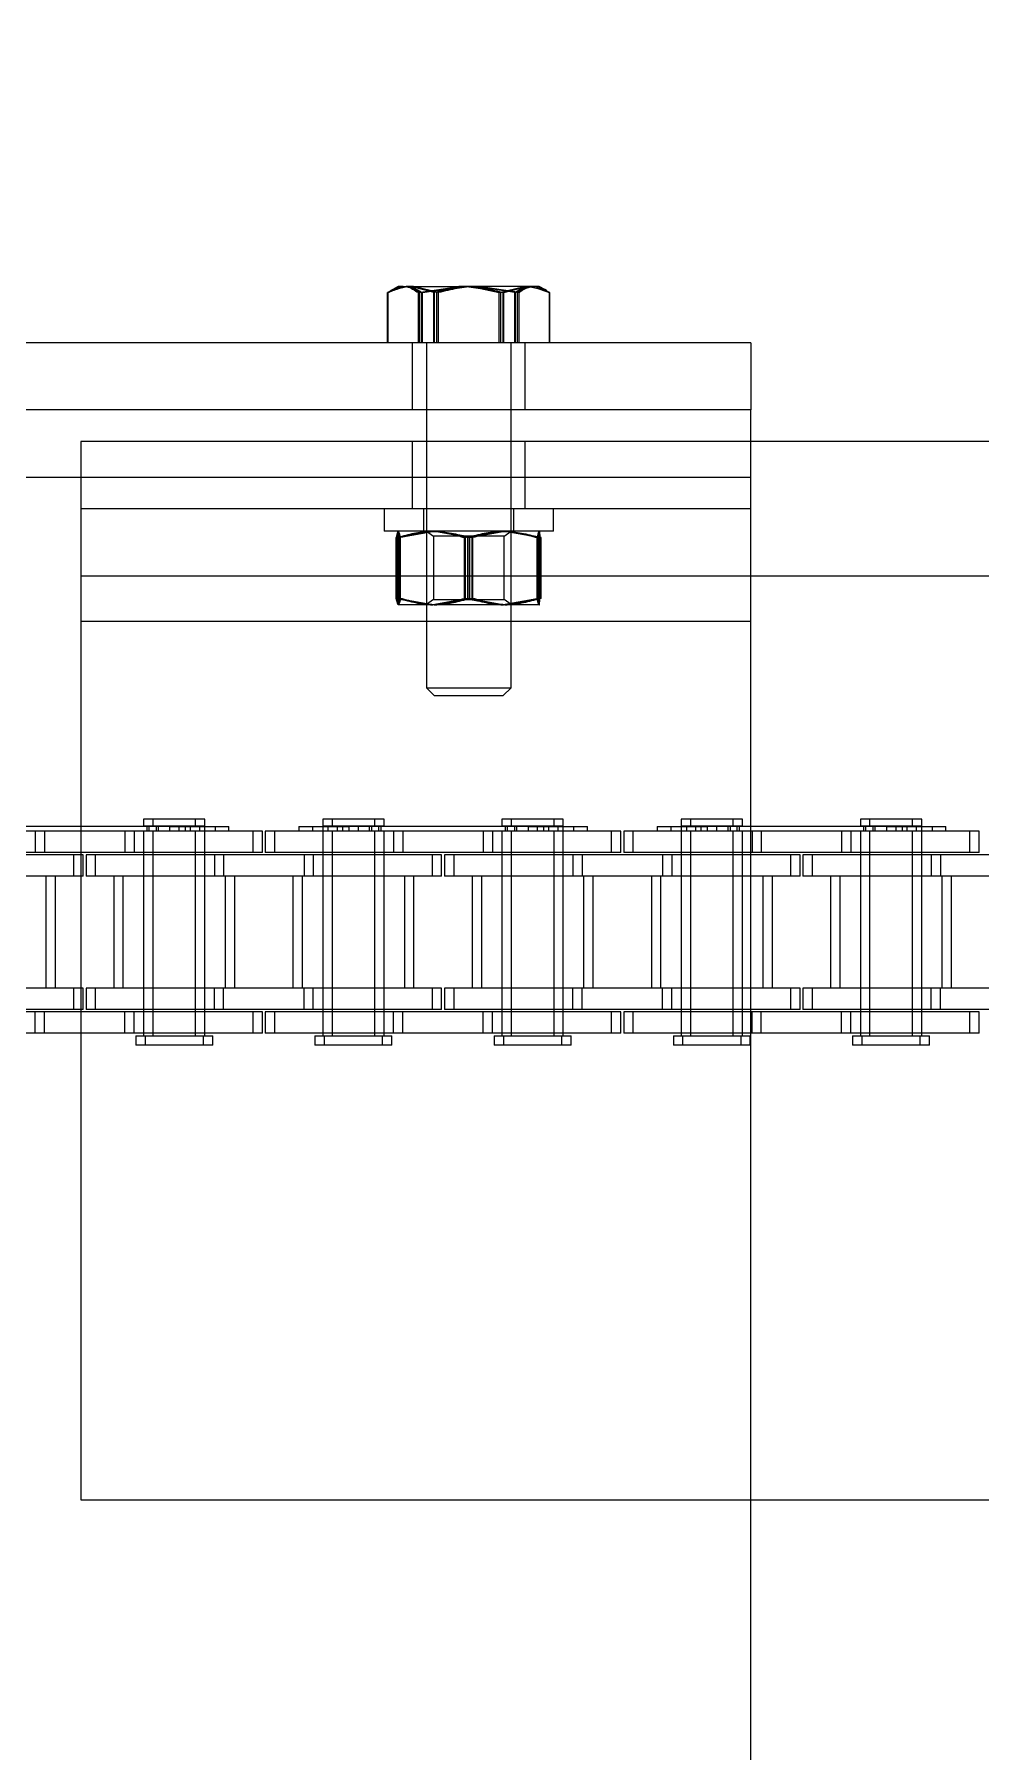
# Model space of a CAD drawing. Header units: metres. Extents: x 0 to 21025, y 0 to 14850.
# Drawn here: x 4875.4 to 4942.5, y 9243.3 to 9365 of the extents above; entities that cross this region are included whole.
import ezdxf

# ---------------------------------------------------------------- set-up
doc = ezdxf.new("R2010")
doc.units = ezdxf.units.M
doc.header["$LTSCALE"] = 25
doc.linetypes.add('HIDDEN2', pattern=[4.7625, 3.175, -1.5875])
for name, color, linetype in [('SL1', 8, 'Continuous'), ('SL4', 4, 'Continuous'), ('ST1', 7, 'HIDDEN2')]:
    doc.layers.add(name, color=color, linetype=linetype)

msp = doc.modelspace()

# ---------------------------------------------------------------- linework, layer by layer
at = {"layer": 'SL1'}
for radius, start, end in [(1916, 144.463607, 163.964491), (1908, 144.699411, 163.77037)]:
    msp.add_arc((6679.759, 8813.884), radius, start, end, dxfattribs=at)
at = {"layer": 'SL4'}
for p, q in [((4900.481, 9343.146), (4900.481, 9346.699)), ((4900.486, 9343.146), (4900.486, 9346.699)), ((4900.522, 9343.146), (4900.522, 9346.699)), ((4900.852, 9346.924), (4900.724, 9346.85)), ((4901.236, 9347.146), (4900.852, 9346.924)), ((4901.593, 9347.146), (4901.236, 9347.146)), ((4901.593, 9347.146), (4905.522, 9347.146)), ((4902.665, 9346.699), (4905.522, 9347.146)), ((4902.665, 9343.146), (4902.665, 9346.699)), ((4910.165, 9347.146), (4905.522, 9347.146)), ((4908.379, 9346.699), (4910.165, 9347.146)), ((4908.379, 9343.146), (4908.379, 9346.699)), ((4911.236, 9347.146), (4910.165, 9347.146)), ((4911.621, 9346.924), (4911.236, 9347.146)), ((4911.951, 9346.699), (4911.606, 9346.876)), ((4911.951, 9343.146), (4911.951, 9346.699)), ((4911.987, 9343.146), (4911.987, 9346.699)), ((4911.992, 9343.146), (4911.992, 9346.699)), ((4926.236, 9343.146), (4826.236, 9343.146)), ((4926.236, 9343.146), (4926.236, 9338.384)), ((4926.236, 9338.384), (4826.236, 9338.384)), ((4903.236, 9338.384), (4903.236, 9336.149)), ((4909.236, 9336.149), (4909.236, 9338.384)), ((4926.236, 9336.149), (4926.236, 9338.384)), ((5828.739, 9336.149), (4878.736, 9336.149)), ((4878.736, 9336.149), (4878.736, 9326.624)), ((4873.736, 9333.621), (4878.736, 9333.621)), ((4878.736, 9326.624), (4878.736, 9261.149)), ((4878.736, 9326.624), (5668.499, 9326.624)), ((4878.736, 9308.873), (4873.736, 9308.873)), ((4875.51, 9308.541), (4873.736, 9308.541)), ((4875.51, 9308.541), (4875.51, 9307.021)), ((4878.736, 9308.541), (4875.51, 9308.541)), ((4875.51, 9307.021), (4873.736, 9307.021)), ((4878.255, 9306.869), (4873.736, 9306.869)), ((4878.736, 9307.021), (4875.51, 9307.021)), ((4878.255, 9305.349), (4878.255, 9306.869)), ((4878.736, 9306.869), (4878.255, 9306.869)), ((4878.255, 9305.349), (4873.736, 9305.349)), ((4876.295, 9297.419), (4876.295, 9305.349)), ((4876.95, 9297.419), (4876.95, 9305.349)), ((4878.736, 9305.349), (4878.255, 9305.349)), ((4878.255, 9297.419), (4873.736, 9297.419)), ((4878.255, 9295.899), (4878.255, 9297.419)), ((4878.736, 9297.419), (4878.255, 9297.419)), ((4878.255, 9295.899), (4873.736, 9295.899)), ((4875.51, 9295.747), (4873.736, 9295.747)), ((4875.51, 9294.227), (4875.51, 9295.747)), ((4878.736, 9295.747), (4875.51, 9295.747)), ((4878.736, 9295.899), (4878.255, 9295.899)), ((4875.51, 9294.227), (4873.736, 9294.227)), ((4878.736, 9294.227), (4875.51, 9294.227)), ((4878.736, 9261.149), (5544.314, 9261.149)), ((4926.236, 9121.619), (4926.236, 9261.149))]:
    msp.add_line(p, q, dxfattribs=at)
for points, knots in [([(4900.522, 9346.699), (4900.596, 9346.755), (4900.945, 9347.018), (4901.307, 9347.09), (4901.593, 9347.146)], [0, 0, 0, 0, 0.2110008, 1, 1, 1, 1]), ([(4901.593, 9347.146), (4901.678, 9347.141), (4902.04, 9347.12), (4902.393, 9346.882), (4902.665, 9346.699)], [0, 0, 0, 0, 0.2318493, 1, 1, 1, 1]), ([(4905.522, 9347.146), (4905.59, 9347.146), (4906.555, 9347.139), (4907.5, 9346.911), (4908.379, 9346.699)], [0, 0, 0, 0, 0.0702006, 1, 1, 1, 1]), ([(4910.165, 9347.146), (4910.207, 9347.146), (4910.81, 9347.139), (4911.401, 9346.911), (4911.951, 9346.699)], [0, 0, 0, 0, 0.0702006, 1, 1, 1, 1])]:
    msp.add_open_spline(points, degree=3, knots=knots, dxfattribs=at)
at = {"layer": 'ST1'}
for p, q in [((4900.504, 9343.146), (4900.504, 9346.699)), ((4900.724, 9346.85), (4900.698, 9346.835)), ((4900.814, 9346.882), (4901.638, 9347.146)), ((4903.754, 9346.699), (4902.117, 9347.146)), ((4903.805, 9346.699), (4902.145, 9347.146)), ((4903.968, 9346.699), (4902.236, 9347.146)), ((4904.093, 9346.699), (4902.308, 9347.146)), ((4902.772, 9346.699), (4905.638, 9347.146)), ((4902.772, 9343.146), (4902.772, 9346.699)), ((4902.917, 9346.699), (4905.793, 9347.146)), ((4902.917, 9343.146), (4902.917, 9346.699)), ((4902.963, 9346.699), (4905.841, 9347.146)), ((4902.963, 9343.146), (4902.963, 9346.699)), ((4903.754, 9343.146), (4903.754, 9346.699)), ((4903.805, 9343.146), (4903.805, 9346.699)), ((4903.968, 9343.146), (4903.968, 9346.699)), ((4904.093, 9343.146), (4904.093, 9346.699)), ((4909.509, 9346.699), (4906.632, 9347.146)), ((4909.556, 9346.699), (4906.68, 9347.146)), ((4909.7, 9346.699), (4906.834, 9347.146)), ((4909.808, 9346.699), (4906.951, 9347.146)), ((4908.504, 9346.699), (4910.236, 9347.146)), ((4908.504, 9343.146), (4908.504, 9346.699)), ((4908.668, 9346.699), (4910.327, 9347.146)), ((4908.668, 9343.146), (4908.668, 9346.699)), ((4908.719, 9346.699), (4910.355, 9347.146)), ((4908.719, 9343.146), (4908.719, 9346.699)), ((4909.509, 9343.146), (4909.509, 9346.699)), ((4909.556, 9343.146), (4909.556, 9346.699)), ((4909.7, 9343.146), (4909.7, 9346.699)), ((4909.808, 9343.146), (4909.808, 9346.699)), ((4911.749, 9346.85), (4911.621, 9346.924)), ((4911.987, 9346.699), (4911.73, 9346.816)), ((4911.774, 9346.835), (4911.749, 9346.85)), ((4911.992, 9346.699), (4911.755, 9346.804)), ((4911.968, 9343.146), (4911.968, 9346.699)), ((4902.236, 9343.146), (4902.236, 9338.384)), ((4903.236, 9343.146), (4903.236, 9338.384)), ((4909.236, 9338.384), (4909.236, 9343.146)), ((4910.236, 9338.384), (4910.236, 9343.146)), ((4902.236, 9336.149), (4902.236, 9331.386)), ((4903.236, 9336.149), (4903.236, 9318.701)), ((4909.236, 9318.701), (4909.236, 9336.149)), ((4910.236, 9331.386), (4910.236, 9336.149)), ((4926.236, 9333.621), (4926.236, 9336.149)), ((4826.236, 9333.621), (4926.236, 9333.621)), ((4878.736, 9333.621), (4926.236, 9333.621)), ((4926.236, 9261.149), (4926.236, 9333.621)), ((5878.736, 9331.386), (4878.736, 9331.386)), ((4900.236, 9331.386), (4900.236, 9329.786)), ((4903.036, 9331.386), (4903.036, 9329.786)), ((4909.436, 9329.786), (4909.436, 9331.386)), ((4912.236, 9329.786), (4912.236, 9331.386)), ((4912.236, 9329.786), (4900.236, 9329.786)), ((4901.095, 9329.339), (4903.517, 9329.786)), ((4901.095, 9325.033), (4901.095, 9329.339)), ((4901.121, 9325.033), (4901.121, 9329.339)), ((4901.2, 9325.033), (4901.2, 9329.339)), ((4901.206, 9325.033), (4901.206, 9329.339)), ((4901.236, 9329.786), (4901.236, 9329.786)), ((4901.267, 9325.033), (4901.267, 9329.339)), ((4901.274, 9329.339), (4903.792, 9329.786)), ((4901.274, 9325.033), (4901.274, 9329.339)), ((4901.361, 9325.033), (4901.361, 9329.339)), ((4901.391, 9325.033), (4901.391, 9329.339)), ((4903.236, 9329.786), (4903.736, 9329.436)), ((4906.162, 9329.339), (4903.681, 9329.786)), ((4908.736, 9329.436), (4903.736, 9329.436)), ((4903.736, 9329.436), (4903.736, 9324.962)), ((4906.298, 9329.339), (4903.782, 9329.786)), ((4906.533, 9329.339), (4903.962, 9329.786)), ((4905.94, 9329.339), (4908.511, 9329.786)), ((4905.94, 9325.033), (4905.94, 9329.339)), ((4905.996, 9325.033), (4905.996, 9329.339)), ((4906.162, 9325.033), (4906.162, 9329.339)), ((4906.175, 9325.033), (4906.175, 9329.339)), ((4906.298, 9325.033), (4906.298, 9329.339)), ((4906.31, 9329.339), (4908.792, 9329.786)), ((4906.31, 9325.033), (4906.31, 9329.339)), ((4906.477, 9325.033), (4906.477, 9329.339)), ((4906.533, 9325.033), (4906.533, 9329.339)), ((4911.199, 9329.339), (4908.681, 9329.786)), ((4908.736, 9329.436), (4909.236, 9329.786)), ((4908.736, 9324.962), (4908.736, 9329.436)), ((4911.267, 9329.339), (4908.782, 9329.786)), ((4911.378, 9329.339), (4908.955, 9329.786)), ((4911.082, 9325.033), (4911.082, 9329.339)), ((4911.112, 9325.033), (4911.112, 9329.339)), ((4911.199, 9325.033), (4911.199, 9329.339)), ((4911.205, 9325.033), (4911.205, 9329.339)), ((4911.237, 9329.786), (4911.236, 9329.786)), ((4911.241, 9329.784), (4911.237, 9329.786)), ((4911.243, 9329.782), (4911.241, 9329.784)), ((4911.267, 9325.033), (4911.267, 9329.339)), ((4911.273, 9325.033), (4911.273, 9329.339)), ((4911.352, 9325.033), (4911.352, 9329.339)), ((4911.378, 9325.033), (4911.378, 9329.339)), ((4878.736, 9326.624), (5668.499, 9326.624)), ((4901.203, 9324.621), (4901.095, 9325.033)), ((4901.095, 9325.033), (4903.517, 9324.586)), ((4901.208, 9324.621), (4901.121, 9325.033)), ((4901.23, 9324.59), (4901.232, 9324.589)), ((4901.232, 9324.589), (4901.236, 9324.586)), ((4901.236, 9324.586), (4901.236, 9324.586)), ((4903.681, 9324.586), (4901.237, 9324.586)), ((4901.274, 9325.033), (4903.792, 9324.586)), ((4903.736, 9324.962), (4903.236, 9324.611)), ((4903.236, 9324.611), (4909.236, 9324.611)), ((4903.236, 9324.611), (4903.236, 9324.586)), ((4906.162, 9325.033), (4903.681, 9324.586)), ((4908.681, 9324.586), (4903.681, 9324.586)), ((4903.737, 9324.962), (4908.736, 9324.962)), ((4906.298, 9325.033), (4903.782, 9324.586)), ((4906.533, 9325.033), (4903.962, 9324.586)), ((4905.94, 9325.033), (4908.511, 9324.586)), ((4906.31, 9325.033), (4908.792, 9324.586)), ((4911.199, 9325.033), (4908.681, 9324.586)), ((4911.236, 9324.586), (4908.681, 9324.586)), ((4909.236, 9324.611), (4908.736, 9324.962)), ((4911.267, 9325.033), (4908.782, 9324.586)), ((4911.378, 9325.033), (4908.955, 9324.586)), ((4909.236, 9324.611), (4909.236, 9324.611)), ((4909.236, 9324.586), (4909.236, 9324.611)), ((4911.236, 9324.586), (4911.237, 9324.586)), ((4911.237, 9324.586), (4911.241, 9324.589)), ((4911.241, 9324.589), (4911.243, 9324.59)), ((5878.736, 9323.386), (4878.736, 9323.386)), ((4903.236, 9318.701), (4903.451, 9318.701)), ((4903.236, 9318.701), (4903.791, 9318.146)), ((4903.451, 9318.701), (4909.236, 9318.701)), ((4903.791, 9318.146), (4908.682, 9318.146)), ((4908.682, 9318.146), (4909.236, 9318.701)), ((4875.51, 9308.541), (4875.51, 9307.021)), ((4876.165, 9308.541), (4876.165, 9307.021)), ((4885.035, 9308.873), (4878.736, 9308.873)), ((4881.86, 9308.541), (4878.736, 9308.541)), ((4881.86, 9308.541), (4881.86, 9307.021)), ((4890.955, 9308.541), (4881.86, 9308.541)), ((4882.515, 9308.541), (4882.515, 9307.021)), ((4886.88, 9309.384), (4883.19, 9309.384)), ((4883.19, 9309.384), (4883.19, 9308.91)), ((4883.19, 9308.91), (4886.88, 9308.91)), ((4883.19, 9308.541), (4883.19, 9307.021)), ((4883.19, 9308.541), (4883.19, 9294.042)), ((4883.416, 9308.873), (4883.416, 9308.541)), ((4883.559, 9308.91), (4883.559, 9308.541)), ((4883.845, 9309.384), (4883.845, 9308.91)), ((4883.845, 9308.541), (4883.845, 9307.021)), ((4883.845, 9308.541), (4883.845, 9294.042)), ((4884.071, 9308.873), (4884.071, 9308.541)), ((4884.214, 9308.91), (4884.214, 9308.541)), ((4885.035, 9308.873), (4885.035, 9308.541)), ((4885.035, 9308.873), (4888.265, 9308.873)), ((4885.69, 9308.873), (4885.69, 9308.541)), ((4886.142, 9308.873), (4886.142, 9308.541)), ((4886.511, 9308.541), (4886.511, 9308.91)), ((4887.535, 9309.384), (4886.88, 9309.384)), ((4886.88, 9308.91), (4886.88, 9309.384)), ((4886.88, 9308.91), (4887.535, 9308.91)), ((4886.88, 9307.021), (4886.88, 9308.541)), ((4886.88, 9294.042), (4886.88, 9308.541)), ((4887.166, 9308.541), (4887.166, 9308.91)), ((4887.535, 9308.91), (4887.535, 9309.384)), ((4887.535, 9307.021), (4887.535, 9308.873)), ((4887.535, 9294.042), (4887.535, 9308.541)), ((4888.265, 9308.873), (4888.265, 9308.541)), ((4888.265, 9308.873), (4889.242, 9308.873)), ((4889.242, 9308.541), (4889.242, 9308.873)), ((4891.61, 9308.541), (4890.955, 9308.541)), ((4890.955, 9307.021), (4890.955, 9308.541)), ((4891.61, 9307.021), (4891.61, 9308.541)), ((4900.91, 9308.541), (4891.815, 9308.541)), ((4891.815, 9308.541), (4891.815, 9307.021)), ((4892.47, 9308.541), (4892.47, 9307.021)), ((4894.183, 9308.873), (4897.735, 9308.873)), ((4894.183, 9308.873), (4894.183, 9308.541)), ((4895.159, 9308.873), (4895.159, 9308.541)), ((4899.58, 9309.384), (4895.89, 9309.384)), ((4895.89, 9309.384), (4895.89, 9308.91)), ((4895.89, 9308.91), (4899.58, 9308.91)), ((4895.89, 9308.873), (4895.89, 9307.021)), ((4895.89, 9308.541), (4895.89, 9294.042)), ((4896.259, 9308.91), (4896.259, 9308.541)), ((4896.545, 9309.384), (4896.545, 9308.91)), ((4896.545, 9308.541), (4896.545, 9307.021)), ((4896.545, 9308.541), (4896.545, 9294.042)), ((4896.914, 9308.91), (4896.914, 9308.541)), ((4897.283, 9308.873), (4897.283, 9308.541)), ((4897.735, 9308.873), (4897.735, 9308.541)), ((4910.435, 9308.873), (4897.735, 9308.873)), ((4898.39, 9308.873), (4898.39, 9308.541)), ((4899.211, 9308.541), (4899.211, 9308.91)), ((4899.354, 9308.873), (4899.354, 9308.541)), ((4900.235, 9309.384), (4899.58, 9309.384)), ((4899.58, 9308.91), (4899.58, 9309.384)), ((4899.58, 9308.91), (4900.235, 9308.91)), ((4899.58, 9307.021), (4899.58, 9308.541)), ((4899.58, 9294.042), (4899.58, 9308.541)), ((4899.866, 9308.541), (4899.866, 9308.91)), ((4900.009, 9308.873), (4900.009, 9308.541)), ((4900.235, 9308.91), (4900.235, 9309.384)), ((4900.235, 9307.021), (4900.235, 9308.541)), ((4900.235, 9294.042), (4900.235, 9308.541)), ((4900.91, 9308.541), (4900.91, 9307.021)), ((4907.26, 9308.541), (4900.91, 9308.541)), ((4901.565, 9308.541), (4901.565, 9307.021)), ((4907.26, 9308.541), (4907.26, 9307.021)), ((4916.355, 9308.541), (4907.26, 9308.541)), ((4907.915, 9308.541), (4907.915, 9307.021)), ((4912.28, 9309.384), (4908.59, 9309.384)), ((4908.59, 9309.384), (4908.59, 9308.91)), ((4908.59, 9308.91), (4912.28, 9308.91)), ((4908.59, 9308.541), (4908.59, 9307.021)), ((4908.59, 9308.541), (4908.59, 9294.042)), ((4908.816, 9308.873), (4908.816, 9308.541)), ((4908.959, 9308.91), (4908.959, 9308.541)), ((4909.245, 9309.384), (4909.245, 9308.91)), ((4909.245, 9308.541), (4909.245, 9307.021)), ((4909.245, 9308.541), (4909.245, 9294.042)), ((4909.471, 9308.873), (4909.471, 9308.541)), ((4909.614, 9308.91), (4909.614, 9308.541)), ((4910.435, 9308.873), (4910.435, 9308.541)), ((4910.435, 9308.873), (4913.665, 9308.873)), ((4911.09, 9308.873), (4911.09, 9308.541)), ((4911.542, 9308.873), (4911.542, 9308.541)), ((4911.911, 9308.541), (4911.911, 9308.91)), ((4912.935, 9309.384), (4912.28, 9309.384)), ((4912.28, 9308.91), (4912.28, 9309.384)), ((4912.28, 9308.91), (4912.935, 9308.91)), ((4912.28, 9307.021), (4912.28, 9308.541)), ((4912.28, 9294.042), (4912.28, 9308.541)), ((4912.566, 9308.541), (4912.566, 9308.91)), ((4912.935, 9308.91), (4912.935, 9309.384)), ((4912.935, 9307.021), (4912.935, 9308.873)), ((4912.935, 9294.042), (4912.935, 9308.541)), ((4913.665, 9308.873), (4913.665, 9308.541)), ((4913.665, 9308.873), (4914.642, 9308.873)), ((4914.642, 9308.541), (4914.642, 9308.873)), ((4917.01, 9308.541), (4916.355, 9308.541)), ((4916.355, 9307.021), (4916.355, 9308.541)), ((4917.01, 9307.021), (4917.01, 9308.541)), ((4926.31, 9308.541), (4917.215, 9308.541)), ((4917.215, 9308.541), (4917.215, 9307.021)), ((4917.87, 9308.541), (4917.87, 9307.021)), ((4919.583, 9308.873), (4923.135, 9308.873)), ((4919.583, 9308.873), (4919.583, 9308.541)), ((4920.559, 9308.873), (4920.559, 9308.541)), ((4924.98, 9309.384), (4921.29, 9309.384)), ((4921.29, 9309.384), (4921.29, 9308.91)), ((4921.29, 9308.91), (4924.98, 9308.91)), ((4921.29, 9308.873), (4921.29, 9307.021)), ((4921.29, 9308.541), (4921.29, 9294.042)), ((4921.659, 9308.91), (4921.659, 9308.541)), ((4921.945, 9309.384), (4921.945, 9308.91)), ((4921.945, 9308.541), (4921.945, 9307.021)), ((4921.945, 9308.541), (4921.945, 9294.042)), ((4922.314, 9308.91), (4922.314, 9308.541)), ((4922.683, 9308.873), (4922.683, 9308.541)), ((4923.135, 9308.873), (4923.135, 9308.541)), ((4935.835, 9308.873), (4923.135, 9308.873)), ((4923.79, 9308.873), (4923.79, 9308.541)), ((4924.611, 9308.541), (4924.611, 9308.91)), ((4924.754, 9308.873), (4924.754, 9308.541)), ((4925.635, 9309.384), (4924.98, 9309.384)), ((4924.98, 9308.91), (4924.98, 9309.384)), ((4924.98, 9308.91), (4925.635, 9308.91)), ((4924.98, 9307.021), (4924.98, 9308.541)), ((4924.98, 9294.042), (4924.98, 9308.541)), ((4925.266, 9308.541), (4925.266, 9308.91)), ((4925.409, 9308.873), (4925.409, 9308.541)), ((4925.635, 9308.91), (4925.635, 9309.384)), ((4925.635, 9307.021), (4925.635, 9308.541)), ((4925.635, 9294.042), (4925.635, 9308.541)), ((4926.31, 9308.541), (4926.31, 9307.021)), ((4932.66, 9308.541), (4926.31, 9308.541)), ((4926.965, 9308.541), (4926.965, 9307.021)), ((4932.66, 9308.541), (4932.66, 9307.021)), ((4941.755, 9308.541), (4932.66, 9308.541)), ((4933.315, 9308.541), (4933.315, 9307.021)), ((4937.68, 9309.384), (4933.99, 9309.384)), ((4933.99, 9309.384), (4933.99, 9308.91)), ((4933.99, 9308.91), (4937.68, 9308.91)), ((4933.99, 9308.541), (4933.99, 9307.021)), ((4933.99, 9308.541), (4933.99, 9294.042)), ((4934.216, 9308.873), (4934.216, 9308.541)), ((4934.359, 9308.91), (4934.359, 9308.541)), ((4934.645, 9309.384), (4934.645, 9308.91)), ((4934.645, 9308.541), (4934.645, 9307.021)), ((4934.645, 9308.541), (4934.645, 9294.042)), ((4934.871, 9308.873), (4934.871, 9308.541)), ((4935.014, 9308.91), (4935.014, 9308.541)), ((4935.835, 9308.873), (4935.835, 9308.541)), ((4935.835, 9308.873), (4939.065, 9308.873)), ((4936.49, 9308.873), (4936.49, 9308.541)), ((4936.942, 9308.873), (4936.942, 9308.541)), ((4937.311, 9308.541), (4937.311, 9308.91)), ((4938.335, 9309.384), (4937.68, 9309.384)), ((4937.68, 9308.91), (4937.68, 9309.384)), ((4937.68, 9308.91), (4938.335, 9308.91)), ((4937.68, 9307.021), (4937.68, 9308.541)), ((4937.68, 9294.042), (4937.68, 9308.541)), ((4937.966, 9308.541), (4937.966, 9308.91)), ((4938.335, 9308.91), (4938.335, 9309.384)), ((4938.335, 9307.021), (4938.335, 9308.873)), ((4938.335, 9294.042), (4938.335, 9308.541)), ((4939.065, 9308.873), (4939.065, 9308.541)), ((4939.065, 9308.873), (4940.042, 9308.873)), ((4940.042, 9308.541), (4940.042, 9308.873)), ((4942.41, 9308.541), (4941.755, 9308.541)), ((4941.755, 9307.021), (4941.755, 9308.541)), ((4942.41, 9307.021), (4942.41, 9308.541)), ((4881.86, 9307.021), (4878.736, 9307.021)), ((4878.91, 9306.869), (4878.736, 9306.869)), ((4878.91, 9305.349), (4878.91, 9306.869)), ((4888.21, 9306.869), (4879.115, 9306.869)), ((4879.115, 9306.869), (4879.115, 9305.349)), ((4879.77, 9306.869), (4879.77, 9305.349)), ((4890.955, 9307.021), (4881.86, 9307.021)), ((4883.19, 9306.869), (4883.19, 9305.349)), ((4883.845, 9306.869), (4883.845, 9305.349)), ((4886.88, 9305.349), (4886.88, 9306.869)), ((4887.535, 9305.349), (4887.535, 9306.869)), ((4888.21, 9306.869), (4888.21, 9305.349)), ((4894.56, 9306.869), (4888.21, 9306.869)), ((4888.865, 9306.869), (4888.865, 9305.349)), ((4891.61, 9307.021), (4890.955, 9307.021)), ((4900.91, 9307.021), (4891.815, 9307.021)), ((4894.56, 9306.869), (4894.56, 9305.349)), ((4903.655, 9306.869), (4894.56, 9306.869)), ((4895.215, 9306.869), (4895.215, 9305.349)), ((4895.89, 9306.869), (4895.89, 9305.349)), ((4896.545, 9306.869), (4896.545, 9305.349)), ((4899.58, 9305.349), (4899.58, 9306.869)), ((4900.235, 9305.349), (4900.235, 9306.869)), ((4907.26, 9307.021), (4900.91, 9307.021)), ((4904.31, 9306.869), (4903.655, 9306.869)), ((4903.655, 9305.349), (4903.655, 9306.869)), ((4904.31, 9305.349), (4904.31, 9306.869)), ((4913.61, 9306.869), (4904.515, 9306.869)), ((4904.515, 9306.869), (4904.515, 9305.349)), ((4905.17, 9306.869), (4905.17, 9305.349)), ((4916.355, 9307.021), (4907.26, 9307.021)), ((4908.59, 9306.869), (4908.59, 9305.349)), ((4909.245, 9306.869), (4909.245, 9305.349)), ((4912.28, 9305.349), (4912.28, 9306.869)), ((4912.935, 9305.349), (4912.935, 9306.869)), ((4913.61, 9306.869), (4913.61, 9305.349)), ((4919.96, 9306.869), (4913.61, 9306.869)), ((4914.265, 9306.869), (4914.265, 9305.349)), ((4917.01, 9307.021), (4916.355, 9307.021)), ((4926.31, 9307.021), (4917.215, 9307.021)), ((4919.96, 9306.869), (4919.96, 9305.349)), ((4929.055, 9306.869), (4919.96, 9306.869)), ((4920.615, 9306.869), (4920.615, 9305.349)), ((4921.29, 9306.869), (4921.29, 9305.349)), ((4921.945, 9306.869), (4921.945, 9305.349)), ((4924.98, 9305.349), (4924.98, 9306.869)), ((4925.635, 9305.349), (4925.635, 9306.869)), ((4932.66, 9307.021), (4926.31, 9307.021)), ((4929.71, 9306.869), (4929.055, 9306.869)), ((4929.055, 9305.349), (4929.055, 9306.869)), ((4929.71, 9305.349), (4929.71, 9306.869)), ((4939.01, 9306.869), (4929.915, 9306.869)), ((4929.915, 9306.869), (4929.915, 9305.349)), ((4930.57, 9306.869), (4930.57, 9305.349)), ((4941.755, 9307.021), (4932.66, 9307.021)), ((4933.99, 9306.869), (4933.99, 9305.349)), ((4934.645, 9306.869), (4934.645, 9305.349)), ((4937.68, 9305.349), (4937.68, 9306.869)), ((4938.335, 9305.349), (4938.335, 9306.869)), ((4939.01, 9306.869), (4939.01, 9305.349)), ((4945.36, 9306.869), (4939.01, 9306.869)), ((4939.665, 9306.869), (4939.665, 9305.349)), ((4942.41, 9307.021), (4941.755, 9307.021)), ((4878.91, 9305.349), (4878.736, 9305.349)), ((4888.21, 9305.349), (4879.115, 9305.349)), ((4881.075, 9305.349), (4881.075, 9297.419)), ((4881.73, 9305.349), (4881.73, 9297.419)), ((4883.19, 9305.349), (4883.19, 9297.419)), ((4883.845, 9305.349), (4883.845, 9297.419)), ((4886.88, 9297.419), (4886.88, 9305.349)), ((4887.535, 9297.419), (4887.535, 9305.349)), ((4894.56, 9305.349), (4888.21, 9305.349)), ((4888.995, 9297.419), (4888.995, 9305.349)), ((4889.65, 9297.419), (4889.65, 9305.349)), ((4893.775, 9305.349), (4893.775, 9297.419)), ((4894.43, 9305.349), (4894.43, 9297.419)), ((4903.655, 9305.349), (4894.56, 9305.349)), ((4895.89, 9305.349), (4895.89, 9297.419)), ((4896.545, 9305.349), (4896.545, 9297.419)), ((4899.58, 9297.419), (4899.58, 9305.349)), ((4900.235, 9297.419), (4900.235, 9305.349)), ((4901.695, 9297.419), (4901.695, 9305.349)), ((4902.35, 9297.419), (4902.35, 9305.349)), ((4904.31, 9305.349), (4903.655, 9305.349)), ((4913.61, 9305.349), (4904.515, 9305.349)), ((4906.475, 9305.349), (4906.475, 9297.419)), ((4907.13, 9305.349), (4907.13, 9297.419)), ((4908.59, 9305.349), (4908.59, 9297.419)), ((4909.245, 9305.349), (4909.245, 9297.419)), ((4912.28, 9297.419), (4912.28, 9305.349)), ((4912.935, 9297.419), (4912.935, 9305.349)), ((4919.96, 9305.349), (4913.61, 9305.349)), ((4914.395, 9297.419), (4914.395, 9305.349)), ((4915.05, 9297.419), (4915.05, 9305.349)), ((4919.175, 9305.349), (4919.175, 9297.419)), ((4919.83, 9305.349), (4919.83, 9297.419)), ((4929.055, 9305.349), (4919.96, 9305.349)), ((4921.29, 9305.349), (4921.29, 9297.419)), ((4921.945, 9305.349), (4921.945, 9297.419)), ((4924.98, 9297.419), (4924.98, 9305.349)), ((4925.635, 9297.419), (4925.635, 9305.349)), ((4927.095, 9297.419), (4927.095, 9305.349)), ((4927.75, 9297.419), (4927.75, 9305.349)), ((4929.71, 9305.349), (4929.055, 9305.349)), ((4939.01, 9305.349), (4929.915, 9305.349)), ((4931.875, 9305.349), (4931.875, 9297.419)), ((4932.53, 9305.349), (4932.53, 9297.419)), ((4933.99, 9305.349), (4933.99, 9297.419)), ((4934.645, 9305.349), (4934.645, 9297.419)), ((4937.68, 9297.419), (4937.68, 9305.349)), ((4938.335, 9297.419), (4938.335, 9305.349)), ((4945.36, 9305.349), (4939.01, 9305.349)), ((4939.795, 9297.419), (4939.795, 9305.349)), ((4940.45, 9297.419), (4940.45, 9305.349)), ((4878.91, 9297.419), (4878.736, 9297.419)), ((4878.91, 9295.899), (4878.91, 9297.419)), ((4888.21, 9297.419), (4879.115, 9297.419)), ((4879.115, 9297.419), (4879.115, 9295.899)), ((4879.77, 9297.419), (4879.77, 9295.899)), ((4883.19, 9297.419), (4883.19, 9295.899)), ((4883.845, 9297.419), (4883.845, 9295.899)), ((4886.88, 9295.899), (4886.88, 9297.419)), ((4887.535, 9295.899), (4887.535, 9297.419)), ((4888.21, 9295.899), (4888.21, 9297.419)), ((4894.56, 9297.419), (4888.21, 9297.419)), ((4888.865, 9295.899), (4888.865, 9297.419)), ((4894.56, 9295.899), (4894.56, 9297.419)), ((4903.655, 9297.419), (4894.56, 9297.419)), ((4895.215, 9295.899), (4895.215, 9297.419)), ((4895.89, 9297.419), (4895.89, 9295.899)), ((4896.545, 9297.419), (4896.545, 9295.899)), ((4899.58, 9295.899), (4899.58, 9297.419)), ((4900.235, 9295.899), (4900.235, 9297.419)), ((4904.31, 9297.419), (4903.655, 9297.419)), ((4903.655, 9295.899), (4903.655, 9297.419)), ((4904.31, 9295.899), (4904.31, 9297.419)), ((4913.61, 9297.419), (4904.515, 9297.419)), ((4904.515, 9297.419), (4904.515, 9295.899)), ((4905.17, 9297.419), (4905.17, 9295.899)), ((4908.59, 9297.419), (4908.59, 9295.899)), ((4909.245, 9297.419), (4909.245, 9295.899)), ((4912.28, 9295.899), (4912.28, 9297.419)), ((4912.935, 9295.899), (4912.935, 9297.419)), ((4913.61, 9295.899), (4913.61, 9297.419)), ((4919.96, 9297.419), (4913.61, 9297.419)), ((4914.265, 9295.899), (4914.265, 9297.419)), ((4919.96, 9295.899), (4919.96, 9297.419)), ((4929.055, 9297.419), (4919.96, 9297.419)), ((4920.615, 9295.899), (4920.615, 9297.419)), ((4921.29, 9297.419), (4921.29, 9295.899)), ((4921.945, 9297.419), (4921.945, 9295.899)), ((4924.98, 9295.899), (4924.98, 9297.419)), ((4925.635, 9295.899), (4925.635, 9297.419)), ((4929.71, 9297.419), (4929.055, 9297.419)), ((4929.055, 9295.899), (4929.055, 9297.419)), ((4929.71, 9295.899), (4929.71, 9297.419)), ((4939.01, 9297.419), (4929.915, 9297.419)), ((4929.915, 9297.419), (4929.915, 9295.899)), ((4930.57, 9297.419), (4930.57, 9295.899)), ((4933.99, 9297.419), (4933.99, 9295.899)), ((4934.645, 9297.419), (4934.645, 9295.899)), ((4937.68, 9295.899), (4937.68, 9297.419)), ((4938.335, 9295.899), (4938.335, 9297.419)), ((4939.01, 9295.899), (4939.01, 9297.419)), ((4945.36, 9297.419), (4939.01, 9297.419)), ((4939.665, 9295.899), (4939.665, 9297.419)), ((4875.51, 9294.227), (4875.51, 9295.747)), ((4876.165, 9294.227), (4876.165, 9295.747)), ((4878.91, 9295.899), (4878.736, 9295.899)), ((4881.86, 9295.747), (4878.736, 9295.747)), ((4888.21, 9295.899), (4879.115, 9295.899)), ((4881.86, 9294.227), (4881.86, 9295.747)), ((4890.955, 9295.747), (4881.86, 9295.747)), ((4882.515, 9294.227), (4882.515, 9295.747)), ((4883.19, 9295.747), (4883.19, 9294.227)), ((4883.845, 9295.747), (4883.845, 9294.227)), ((4886.88, 9294.227), (4886.88, 9295.747)), ((4887.535, 9294.227), (4887.535, 9295.747)), ((4894.56, 9295.899), (4888.21, 9295.899)), ((4891.61, 9295.747), (4890.955, 9295.747)), ((4890.955, 9294.227), (4890.955, 9295.747)), ((4891.61, 9294.227), (4891.61, 9295.747)), ((4900.91, 9295.747), (4891.815, 9295.747)), ((4891.815, 9295.747), (4891.815, 9294.227)), ((4892.47, 9295.747), (4892.47, 9294.227)), ((4903.655, 9295.899), (4894.56, 9295.899)), ((4895.89, 9295.747), (4895.89, 9294.227)), ((4896.545, 9295.747), (4896.545, 9294.227)), ((4899.58, 9294.227), (4899.58, 9295.747)), ((4900.235, 9294.227), (4900.235, 9295.747)), ((4900.91, 9294.227), (4900.91, 9295.747)), ((4907.26, 9295.747), (4900.91, 9295.747)), ((4901.565, 9294.227), (4901.565, 9295.747)), ((4904.31, 9295.899), (4903.655, 9295.899)), ((4913.61, 9295.899), (4904.515, 9295.899)), ((4907.26, 9294.227), (4907.26, 9295.747)), ((4916.355, 9295.747), (4907.26, 9295.747)), ((4907.915, 9294.227), (4907.915, 9295.747)), ((4908.59, 9295.747), (4908.59, 9294.227)), ((4909.245, 9295.747), (4909.245, 9294.227)), ((4912.28, 9294.227), (4912.28, 9295.747)), ((4912.935, 9294.227), (4912.935, 9295.747)), ((4919.96, 9295.899), (4913.61, 9295.899)), ((4917.01, 9295.747), (4916.355, 9295.747)), ((4916.355, 9294.227), (4916.355, 9295.747)), ((4917.01, 9294.227), (4917.01, 9295.747)), ((4926.31, 9295.747), (4917.215, 9295.747)), ((4917.215, 9295.747), (4917.215, 9294.227)), ((4917.87, 9295.747), (4917.87, 9294.227)), ((4929.055, 9295.899), (4919.96, 9295.899)), ((4921.29, 9295.747), (4921.29, 9294.227)), ((4921.945, 9295.747), (4921.945, 9294.227)), ((4924.98, 9294.227), (4924.98, 9295.747)), ((4925.635, 9294.227), (4925.635, 9295.747)), ((4926.31, 9294.227), (4926.31, 9295.747)), ((4932.66, 9295.747), (4926.31, 9295.747)), ((4926.965, 9294.227), (4926.965, 9295.747)), ((4929.71, 9295.899), (4929.055, 9295.899)), ((4939.01, 9295.899), (4929.915, 9295.899)), ((4932.66, 9294.227), (4932.66, 9295.747)), ((4941.755, 9295.747), (4932.66, 9295.747)), ((4933.315, 9294.227), (4933.315, 9295.747)), ((4933.99, 9295.747), (4933.99, 9294.227)), ((4934.645, 9295.747), (4934.645, 9294.227)), ((4937.68, 9294.227), (4937.68, 9295.747)), ((4938.335, 9294.227), (4938.335, 9295.747)), ((4945.36, 9295.899), (4939.01, 9295.899)), ((4942.41, 9295.747), (4941.755, 9295.747)), ((4941.755, 9294.227), (4941.755, 9295.747)), ((4942.41, 9294.227), (4942.41, 9295.747)), ((4881.86, 9294.227), (4878.736, 9294.227)), ((4890.955, 9294.227), (4881.86, 9294.227)), ((4882.636, 9294.042), (4887.433, 9294.042)), ((4882.636, 9294.042), (4882.636, 9293.384)), ((4883.291, 9294.042), (4883.291, 9293.384)), ((4887.433, 9294.042), (4888.088, 9294.042)), ((4887.433, 9293.384), (4887.433, 9294.042)), ((4888.088, 9293.384), (4888.088, 9294.042)), ((4891.61, 9294.227), (4890.955, 9294.227)), ((4900.91, 9294.227), (4891.815, 9294.227)), ((4895.336, 9294.042), (4900.133, 9294.042)), ((4895.336, 9294.042), (4895.336, 9293.384)), ((4895.991, 9294.042), (4895.991, 9293.384)), ((4900.133, 9294.042), (4900.788, 9294.042)), ((4900.133, 9293.384), (4900.133, 9294.042)), ((4900.788, 9293.384), (4900.788, 9294.042)), ((4907.26, 9294.227), (4900.91, 9294.227)), ((4916.355, 9294.227), (4907.26, 9294.227)), ((4908.036, 9294.042), (4912.833, 9294.042)), ((4908.036, 9294.042), (4908.036, 9293.384)), ((4908.691, 9294.042), (4908.691, 9293.384)), ((4912.833, 9294.042), (4913.488, 9294.042)), ((4912.833, 9293.384), (4912.833, 9294.042)), ((4913.488, 9293.384), (4913.488, 9294.042)), ((4917.01, 9294.227), (4916.355, 9294.227)), ((4926.31, 9294.227), (4917.215, 9294.227)), ((4920.736, 9294.042), (4925.533, 9294.042)), ((4920.736, 9294.042), (4920.736, 9293.384)), ((4921.391, 9294.042), (4921.391, 9293.384)), ((4925.533, 9294.042), (4926.188, 9294.042)), ((4925.533, 9293.384), (4925.533, 9294.042)), ((4926.188, 9293.384), (4926.188, 9294.042)), ((4932.66, 9294.227), (4926.31, 9294.227)), ((4941.755, 9294.227), (4932.66, 9294.227)), ((4933.436, 9294.042), (4938.233, 9294.042)), ((4933.436, 9294.042), (4933.436, 9293.384)), ((4934.091, 9294.042), (4934.091, 9293.384)), ((4938.233, 9294.042), (4938.888, 9294.042)), ((4938.233, 9293.384), (4938.233, 9294.042)), ((4938.888, 9293.384), (4938.888, 9294.042)), ((4942.41, 9294.227), (4941.755, 9294.227)), ((4887.433, 9293.384), (4882.636, 9293.384)), ((4888.088, 9293.384), (4887.433, 9293.384)), ((4900.133, 9293.384), (4895.336, 9293.384)), ((4900.788, 9293.384), (4900.133, 9293.384)), ((4912.833, 9293.384), (4908.036, 9293.384)), ((4913.488, 9293.384), (4912.833, 9293.384)), ((4925.533, 9293.384), (4920.736, 9293.384)), ((4926.188, 9293.384), (4925.533, 9293.384)), ((4938.233, 9293.384), (4933.436, 9293.384)), ((4938.888, 9293.384), (4938.233, 9293.384))]:
    msp.add_line(p, q, dxfattribs=at)
for points, knots in [([(4900.481, 9346.699), (4900.566, 9346.755), (4900.97, 9347.018), (4901.391, 9347.09), (4901.722, 9347.146)], [0, 0, 0, 0, 0.2110008, 1, 1, 1, 1]), ([(4902.117, 9347.146), (4902.079, 9347.146), (4901.526, 9347.139), (4900.984, 9346.911), (4900.481, 9346.699)], [0, 0, 0, 0, 0.0702006, 1, 1, 1, 1]), ([(4900.486, 9346.699), (4900.569, 9346.755), (4900.965, 9347.018), (4901.377, 9347.09), (4901.701, 9347.146)], [0, 0, 0, 0, 0.2110008, 1, 1, 1, 1]), ([(4902.145, 9347.146), (4902.106, 9347.146), (4901.545, 9347.139), (4900.996, 9346.911), (4900.486, 9346.699)], [0, 0, 0, 0, 0.0702006, 1, 1, 1, 1]), ([(4902.236, 9347.146), (4902.195, 9347.146), (4901.61, 9347.139), (4901.037, 9346.911), (4900.504, 9346.699)], [0, 0, 0, 0, 0.0702006, 1, 1, 1, 1]), ([(4902.308, 9347.146), (4902.265, 9347.146), (4901.662, 9347.139), (4901.072, 9346.911), (4900.522, 9346.699)], [0, 0, 0, 0, 0.0702006, 1, 1, 1, 1]), ([(4901.638, 9347.146), (4901.727, 9347.141), (4902.111, 9347.12), (4902.485, 9346.882), (4902.772, 9346.699)], [0, 0, 0, 0, 0.2318493, 1, 1, 1, 1]), ([(4901.701, 9347.146), (4901.797, 9347.141), (4902.208, 9347.12), (4902.609, 9346.882), (4902.917, 9346.699)], [0, 0, 0, 0, 0.23184927, 1, 1, 1, 1]), ([(4901.722, 9347.146), (4901.819, 9347.141), (4902.239, 9347.12), (4902.649, 9346.882), (4902.963, 9346.699)], [0, 0, 0, 0, 0.2318493, 1, 1, 1, 1]), ([(4906.632, 9347.146), (4906.563, 9347.146), (4905.592, 9347.139), (4904.639, 9346.911), (4903.754, 9346.699)], [0, 0, 0, 0, 0.0702006, 1, 1, 1, 1]), ([(4906.68, 9347.146), (4906.612, 9347.146), (4905.641, 9347.139), (4904.69, 9346.911), (4903.805, 9346.699)], [0, 0, 0, 0, 0.0702006, 1, 1, 1, 1]), ([(4906.834, 9347.146), (4906.766, 9347.146), (4905.799, 9347.139), (4904.85, 9346.911), (4903.968, 9346.699)], [0, 0, 0, 0, 0.0702006, 1, 1, 1, 1]), ([(4906.951, 9347.146), (4906.883, 9347.146), (4905.918, 9347.139), (4904.973, 9346.911), (4904.093, 9346.699)], [0, 0, 0, 0, 0.0702006, 1, 1, 1, 1]), ([(4905.638, 9347.146), (4905.706, 9347.146), (4906.674, 9347.139), (4907.622, 9346.911), (4908.504, 9346.699)], [0, 0, 0, 0, 0.0702006, 1, 1, 1, 1]), ([(4905.793, 9347.146), (4905.861, 9347.146), (4906.832, 9347.139), (4907.783, 9346.911), (4908.668, 9346.699)], [0, 0, 0, 0, 0.0702006, 1, 1, 1, 1]), ([(4905.841, 9347.146), (4905.909, 9347.146), (4906.881, 9347.139), (4907.833, 9346.911), (4908.719, 9346.699)], [0, 0, 0, 0, 0.0702006, 1, 1, 1, 1]), ([(4910.751, 9347.146), (4910.419, 9347.09), (4909.999, 9347.018), (4909.595, 9346.755), (4909.509, 9346.699)], [0, 0, 0, 0, 0.7889992, 1, 1, 1, 1]), ([(4910.771, 9347.146), (4910.447, 9347.09), (4910.035, 9347.018), (4909.639, 9346.755), (4909.556, 9346.699)], [0, 0, 0, 0, 0.7889992, 1, 1, 1, 1]), ([(4910.834, 9347.146), (4910.532, 9347.09), (4910.148, 9347.018), (4909.778, 9346.755), (4909.7, 9346.699)], [0, 0, 0, 0, 0.7889992, 1, 1, 1, 1]), ([(4910.879, 9347.146), (4910.593, 9347.09), (4910.23, 9347.018), (4909.881, 9346.755), (4909.808, 9346.699)], [0, 0, 0, 0, 0.78899924, 1, 1, 1, 1]), ([(4910.236, 9347.146), (4910.277, 9347.146), (4910.862, 9347.139), (4911.435, 9346.911), (4911.968, 9346.699)], [0, 0, 0, 0, 0.0702006, 1, 1, 1, 1]), ([(4910.327, 9347.146), (4910.367, 9347.146), (4910.927, 9347.139), (4911.476, 9346.911), (4911.987, 9346.699)], [0, 0, 0, 0, 0.0702006, 1, 1, 1, 1]), ([(4910.355, 9347.146), (4910.394, 9347.146), (4910.947, 9347.139), (4911.488, 9346.911), (4911.992, 9346.699)], [0, 0, 0, 0, 0.0702006, 1, 1, 1, 1]), ([(4911.434, 9346.946), (4911.304, 9347.017), (4911.079, 9347.14), (4910.848, 9347.144), (4910.751, 9347.146)], [0, 0, 0, 0, 0.5778296, 1, 1, 1, 1]), ([(4911.411, 9346.96), (4911.294, 9347.025), (4911.083, 9347.141), (4910.867, 9347.145), (4910.771, 9347.146)], [0, 0, 0, 0, 0.55777073, 1, 1, 1, 1]), ([(4911.656, 9346.851), (4911.472, 9346.964), (4911.201, 9347.132), (4910.923, 9347.143), (4910.834, 9347.146)], [0, 0, 0, 0, 0.6796744, 1, 1, 1, 1]), ([(4911.606, 9346.876), (4911.448, 9346.979), (4911.209, 9347.134), (4910.963, 9347.143), (4910.879, 9347.146)], [0, 0, 0, 0, 0.6573421, 1, 1, 1, 1]), ([(4901.23, 9329.775), (4901.221, 9329.769), (4901.175, 9329.742), (4901.13, 9329.519), (4901.095, 9329.339)], [0, 0, 0, 0, 0.19843374, 1, 1, 1, 1]), ([(4901.232, 9329.777), (4901.224, 9329.771), (4901.186, 9329.744), (4901.149, 9329.518), (4901.121, 9329.339)], [0, 0, 0, 0, 0.2127399, 1, 1, 1, 1]), ([(4903.681, 9329.786), (4903.622, 9329.786), (4902.784, 9329.779), (4901.963, 9329.551), (4901.2, 9329.339)], [0, 0, 0, 0, 0.0702006, 1, 1, 1, 1]), ([(4901.2, 9329.339), (4901.203, 9329.407), (4901.215, 9329.669), (4901.227, 9329.736), (4901.237, 9329.786)], [0, 0, 0, 0, 0.2575513, 1, 1, 1, 1]), ([(4901.237, 9329.786), (4901.24, 9329.779), (4901.253, 9329.755), (4901.265, 9329.515), (4901.274, 9329.339)], [0, 0, 0, 0, 0.26863361, 1, 1, 1, 1]), ([(4901.361, 9329.339), (4901.351, 9329.407), (4901.312, 9329.669), (4901.271, 9329.736), (4901.241, 9329.786)], [0, 0, 0, 0, 0.2575513, 1, 1, 1, 1]), ([(4901.391, 9329.339), (4901.379, 9329.407), (4901.33, 9329.669), (4901.28, 9329.736), (4901.243, 9329.786)], [0, 0, 0, 0, 0.2575513, 1, 1, 1, 1]), ([(4903.782, 9329.786), (4903.723, 9329.786), (4902.873, 9329.779), (4902.041, 9329.551), (4901.267, 9329.339)], [0, 0, 0, 0, 0.0702006, 1, 1, 1, 1]), ([(4903.962, 9329.786), (4903.901, 9329.786), (4903.033, 9329.779), (4902.182, 9329.551), (4901.391, 9329.339)], [0, 0, 0, 0, 0.07020058, 1, 1, 1, 1]), ([(4903.517, 9329.786), (4903.575, 9329.786), (4904.393, 9329.779), (4905.195, 9329.551), (4905.94, 9329.339)], [0, 0, 0, 0, 0.0702006, 1, 1, 1, 1]), ([(4903.792, 9329.786), (4903.852, 9329.786), (4904.702, 9329.779), (4905.536, 9329.551), (4906.31, 9329.339)], [0, 0, 0, 0, 0.0702006, 1, 1, 1, 1]), ([(4908.681, 9329.786), (4908.621, 9329.786), (4907.77, 9329.779), (4906.937, 9329.551), (4906.162, 9329.339)], [0, 0, 0, 0, 0.0702006, 1, 1, 1, 1]), ([(4908.782, 9329.786), (4908.723, 9329.786), (4907.884, 9329.779), (4907.062, 9329.551), (4906.298, 9329.339)], [0, 0, 0, 0, 0.07020058, 1, 1, 1, 1]), ([(4908.955, 9329.786), (4908.898, 9329.786), (4908.08, 9329.779), (4907.278, 9329.551), (4906.533, 9329.339)], [0, 0, 0, 0, 0.0702006, 1, 1, 1, 1]), ([(4908.511, 9329.786), (4908.572, 9329.786), (4909.44, 9329.779), (4910.291, 9329.551), (4911.082, 9329.339)], [0, 0, 0, 0, 0.07020058, 1, 1, 1, 1]), ([(4908.792, 9329.786), (4908.851, 9329.786), (4909.688, 9329.779), (4910.51, 9329.551), (4911.273, 9329.339)], [0, 0, 0, 0, 0.0702006, 1, 1, 1, 1]), ([(4911.23, 9329.786), (4911.216, 9329.779), (4911.166, 9329.755), (4911.117, 9329.515), (4911.082, 9329.339)], [0, 0, 0, 0, 0.2686336, 1, 1, 1, 1]), ([(4911.232, 9329.786), (4911.221, 9329.779), (4911.18, 9329.755), (4911.141, 9329.515), (4911.112, 9329.339)], [0, 0, 0, 0, 0.2686336, 1, 1, 1, 1]), ([(4911.199, 9329.339), (4911.202, 9329.407), (4911.214, 9329.669), (4911.227, 9329.736), (4911.236, 9329.786)], [0, 0, 0, 0, 0.2575513, 1, 1, 1, 1]), ([(4911.236, 9329.786), (4911.239, 9329.779), (4911.252, 9329.755), (4911.264, 9329.515), (4911.273, 9329.339)], [0, 0, 0, 0, 0.2686336, 1, 1, 1, 1]), ([(4903.681, 9324.586), (4903.622, 9324.587), (4902.784, 9324.593), (4901.963, 9324.821), (4901.2, 9325.033)], [0, 0, 0, 0, 0.0702006, 1, 1, 1, 1]), ([(4901.2, 9325.033), (4901.203, 9324.965), (4901.215, 9324.703), (4901.227, 9324.636), (4901.237, 9324.586)], [0, 0, 0, 0, 0.2575513, 1, 1, 1, 1]), ([(4901.237, 9324.586), (4901.24, 9324.593), (4901.253, 9324.617), (4901.265, 9324.857), (4901.274, 9325.033)], [0, 0, 0, 0, 0.26863361, 1, 1, 1, 1]), ([(4901.361, 9325.033), (4901.351, 9324.965), (4901.312, 9324.703), (4901.271, 9324.636), (4901.241, 9324.586)], [0, 0, 0, 0, 0.2575513, 1, 1, 1, 1]), ([(4901.391, 9325.033), (4901.379, 9324.965), (4901.33, 9324.703), (4901.28, 9324.636), (4901.243, 9324.586)], [0, 0, 0, 0, 0.2575513, 1, 1, 1, 1]), ([(4903.782, 9324.586), (4903.723, 9324.587), (4902.873, 9324.593), (4902.041, 9324.821), (4901.267, 9325.033)], [0, 0, 0, 0, 0.0702006, 1, 1, 1, 1]), ([(4903.962, 9324.586), (4903.901, 9324.587), (4903.033, 9324.593), (4902.182, 9324.821), (4901.391, 9325.033)], [0, 0, 0, 0, 0.0702006, 1, 1, 1, 1]), ([(4903.517, 9324.586), (4903.575, 9324.587), (4904.393, 9324.593), (4905.195, 9324.821), (4905.94, 9325.033)], [0, 0, 0, 0, 0.0702006, 1, 1, 1, 1]), ([(4903.792, 9324.586), (4903.852, 9324.587), (4904.702, 9324.593), (4905.536, 9324.821), (4906.31, 9325.033)], [0, 0, 0, 0, 0.0702006, 1, 1, 1, 1]), ([(4908.681, 9324.586), (4908.621, 9324.587), (4907.77, 9324.593), (4906.937, 9324.821), (4906.162, 9325.033)], [0, 0, 0, 0, 0.0702006, 1, 1, 1, 1]), ([(4908.782, 9324.586), (4908.723, 9324.587), (4907.884, 9324.593), (4907.062, 9324.821), (4906.298, 9325.033)], [0, 0, 0, 0, 0.0702006, 1, 1, 1, 1]), ([(4908.955, 9324.586), (4908.898, 9324.587), (4908.08, 9324.593), (4907.278, 9324.821), (4906.533, 9325.033)], [0, 0, 0, 0, 0.0702006, 1, 1, 1, 1]), ([(4908.511, 9324.586), (4908.572, 9324.587), (4909.44, 9324.593), (4910.291, 9324.821), (4911.082, 9325.033)], [0, 0, 0, 0, 0.0702006, 1, 1, 1, 1]), ([(4908.792, 9324.586), (4908.851, 9324.587), (4909.688, 9324.593), (4910.51, 9324.821), (4911.273, 9325.033)], [0, 0, 0, 0, 0.0702006, 1, 1, 1, 1]), ([(4911.23, 9324.586), (4911.216, 9324.593), (4911.166, 9324.617), (4911.117, 9324.857), (4911.082, 9325.033)], [0, 0, 0, 0, 0.2686336, 1, 1, 1, 1]), ([(4911.232, 9324.586), (4911.221, 9324.593), (4911.18, 9324.617), (4911.141, 9324.857), (4911.112, 9325.033)], [0, 0, 0, 0, 0.2686336, 1, 1, 1, 1]), ([(4911.199, 9325.033), (4911.202, 9324.965), (4911.214, 9324.703), (4911.227, 9324.636), (4911.236, 9324.586)], [0, 0, 0, 0, 0.25755135, 1, 1, 1, 1]), ([(4911.236, 9324.586), (4911.239, 9324.593), (4911.252, 9324.617), (4911.264, 9324.857), (4911.273, 9325.033)], [0, 0, 0, 0, 0.2686336, 1, 1, 1, 1])]:
    msp.add_open_spline(points, degree=3, knots=knots, dxfattribs=at)

doc.saveas('drawing.dxf')
